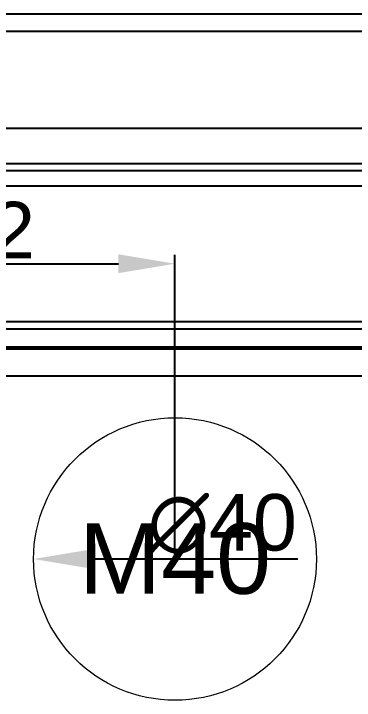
# Model space of a CAD drawing. Header units: millimetres. Extents: x 46697 to 52144, y 25488 to 34806.
# Drawn here: x 51608.8 to 51657, y 28278.1 to 28375.3 of the extents above; entities that cross this region are included whole.
import ezdxf

# ---------------------------------------------------------------- set-up
doc = ezdxf.new("R2010")
doc.units = ezdxf.units.MM
doc.layers.add('000-KOTIRANJE', color=254, linetype='Continuous', lineweight=5)
doc.layers.add('000-PI-Oprema', color=30, linetype='Continuous', lineweight=5)
doc.layers.add('000-PI-NO PLOT', color=6, linetype='Continuous', lineweight=5, plot=False)
doc.layers.add('000-PI-ORMAR', color=51, linetype='Continuous')
doc.styles.get("Standard").update_dxf_attribs({"font": 'arial.ttf'})
doc.dimstyles.new('ISO-25-lb', dxfattribs={"dimtxt": 8, "dimasz": 8, "dimexe": 1.25, "dimexo": 0.625, "dimtad": 1, "dimdec": 1, "dimtxsty": 'Standard', "dimcen": 5, "dimadec": 0, "dimazin": 0, "dimtfac": 1, "dimtdec": 1, "dimtmove": 0, "dimatfit": 3, "dimfxl": 1, "dimarcsym": 0})

# ---------------------------------------------------------------- blocks, each defined once
blk = doc.blocks.new('NSYCRN325150_bottom')
at = {"layer": '000-PI-ORMAR'}
for p, q in [((49561.72, 30888.931), (49801.72, 30888.931)), ((49804.22, 30886.431), (49559.22, 30886.431)), ((49559.22, 30872.731), (49804.22, 30872.731)), ((49577.52, 30867.731), (49786.92, 30867.731)), ((49559.42, 30866.731), (49805.02, 30866.731)), ((49807.22, 30864.531), (49557.22, 30864.531)), ((49608.72, 30845.342), (49755.72, 30845.342)), ((49755.72, 30844.282), (49608.72, 30844.282)), ((49608.22, 30841.471), (49756.22, 30841.471)), ((49608.72, 30841.75), (49755.72, 30841.75)), ((49755.72, 30841.679), (49608.72, 30841.679)), ((49756.22, 30837.591), (49608.22, 30837.591))]:
    blk.add_line(p, q, dxfattribs=at)
blk = doc.blocks.new('*D340')
at = {"layer": '000-KOTIRANJE', "color": 0, "linetype": 'Continuous', "lineweight": -2, "ltscale": 0.25, "transparency": 16777216}
for p, q in [((51579.652, 28298.734), (51579.652, 28341.17)), ((51631.652, 28298.734), (51631.652, 28341.17)), ((51587.652, 28339.92), (51623.652, 28339.92))]:
    blk.add_line(p, q, dxfattribs=at)
at = {"layer": '000-KOTIRANJE', "color": 0, "ltscale": 0.25, "transparency": 16777216}
for points in [[(51587.652, 28341.253), (51587.652, 28338.587), (51579.652, 28339.92)], [(51623.652, 28341.253), (51623.652, 28338.587), (51631.652, 28339.92)]]:
    blk.add_solid(points, dxfattribs=at)
at = {"layer": 'Defpoints', "color": 0, "ltscale": 0.25, "transparency": 16777216}
for p in [(51631.652, 28339.92), (51579.652, 28298.109), (51631.652, 28298.109)]:
    blk.add_point(p, dxfattribs=at)
at = {"layer": '000-KOTIRANJE', "color": 0, "ltscale": 0.25, "transparency": 16777216, "insert": (51605.652, 28344.63), "char_height": 8, "attachment_point": 5}
blk.add_mtext('52', dxfattribs=at)
blk = doc.blocks.new('*D402')
at = {"layer": '000-KOTIRANJE', "color": 0, "linetype": 'Continuous', "lineweight": -2, "ltscale": 0.25, "transparency": 16777216}
blk.add_line((51649.039, 28298.109), (51619.652, 28298.109), dxfattribs=at)
at = {"layer": '000-KOTIRANJE', "color": 0, "ltscale": 0.25, "transparency": 16777216}
blk.add_solid([(51619.652, 28299.442), (51619.652, 28296.775), (51611.652, 28298.109)], dxfattribs=at)
at = {"layer": 'Defpoints', "color": 0, "ltscale": 0.25, "transparency": 16777216}
for p in [(51611.652, 28298.109), (51651.652, 28298.109)]:
    blk.add_point(p, dxfattribs=at)
at = {"layer": '000-KOTIRANJE', "color": 0, "ltscale": 0.25, "transparency": 16777216, "insert": (51638.345, 28303.042), "char_height": 8, "attachment_point": 5}
blk.add_mtext('∅40', dxfattribs=at)

msp = doc.modelspace()

# ---------------------------------------------------------------- linework, layer by layer
at = {"layer": '000-PI-Oprema', "ltscale": 0.25}
msp.add_circle((51631.652, 28298.109), 20, dxfattribs=at)

# ---------------------------------------------------------------- block references
at = {"layer": '000-PI-ORMAR'}
msp.add_blockref('NSYCRN325150_bottom', (1967.554, -2513.612), dxfattribs=at)

# ---------------------------------------------------------------- texts
at = {"layer": '000-PI-NO PLOT', "ltscale": 0.25, "insert": (51631.652, 28298.109), "char_height": 10, "attachment_point": 5}
msp.add_mtext_dynamic_manual_height_columns('\\pxqc;{\\fArial|b0|i0|c238|p34;M40}', width=52.42654, gutter_width=12.5, heights=[0], dxfattribs=at)

# ---------------------------------------------------------------- dimensions: what is measured, and where the dimension line sits
at = {"layer": '000-KOTIRANJE', "ltscale": 0.25}
dim = msp.add_linear_dim(base=(51631.652, 28339.92), p1=(51579.652, 28298.109), p2=(51631.652, 28298.109), dimstyle='ISO-25-lb', dxfattribs=at)
dim.commit()
dim.dimension.update_dxf_attribs({"geometry": '*D340', "text_midpoint": (51605.652, 28339.92), "dimtype": 160})
dim = msp.add_diameter_dim_2p(p1=(51651.652, 28298.109), p2=(51611.652, 28298.109), dimstyle='ISO-25-lb', dxfattribs=at)
dim.commit()
dim.dimension.update_dxf_attribs({"geometry": '*D402', "text_midpoint": (51638.345, 28298.109), "dimtype": 163})

doc.saveas('drawing.dxf')
